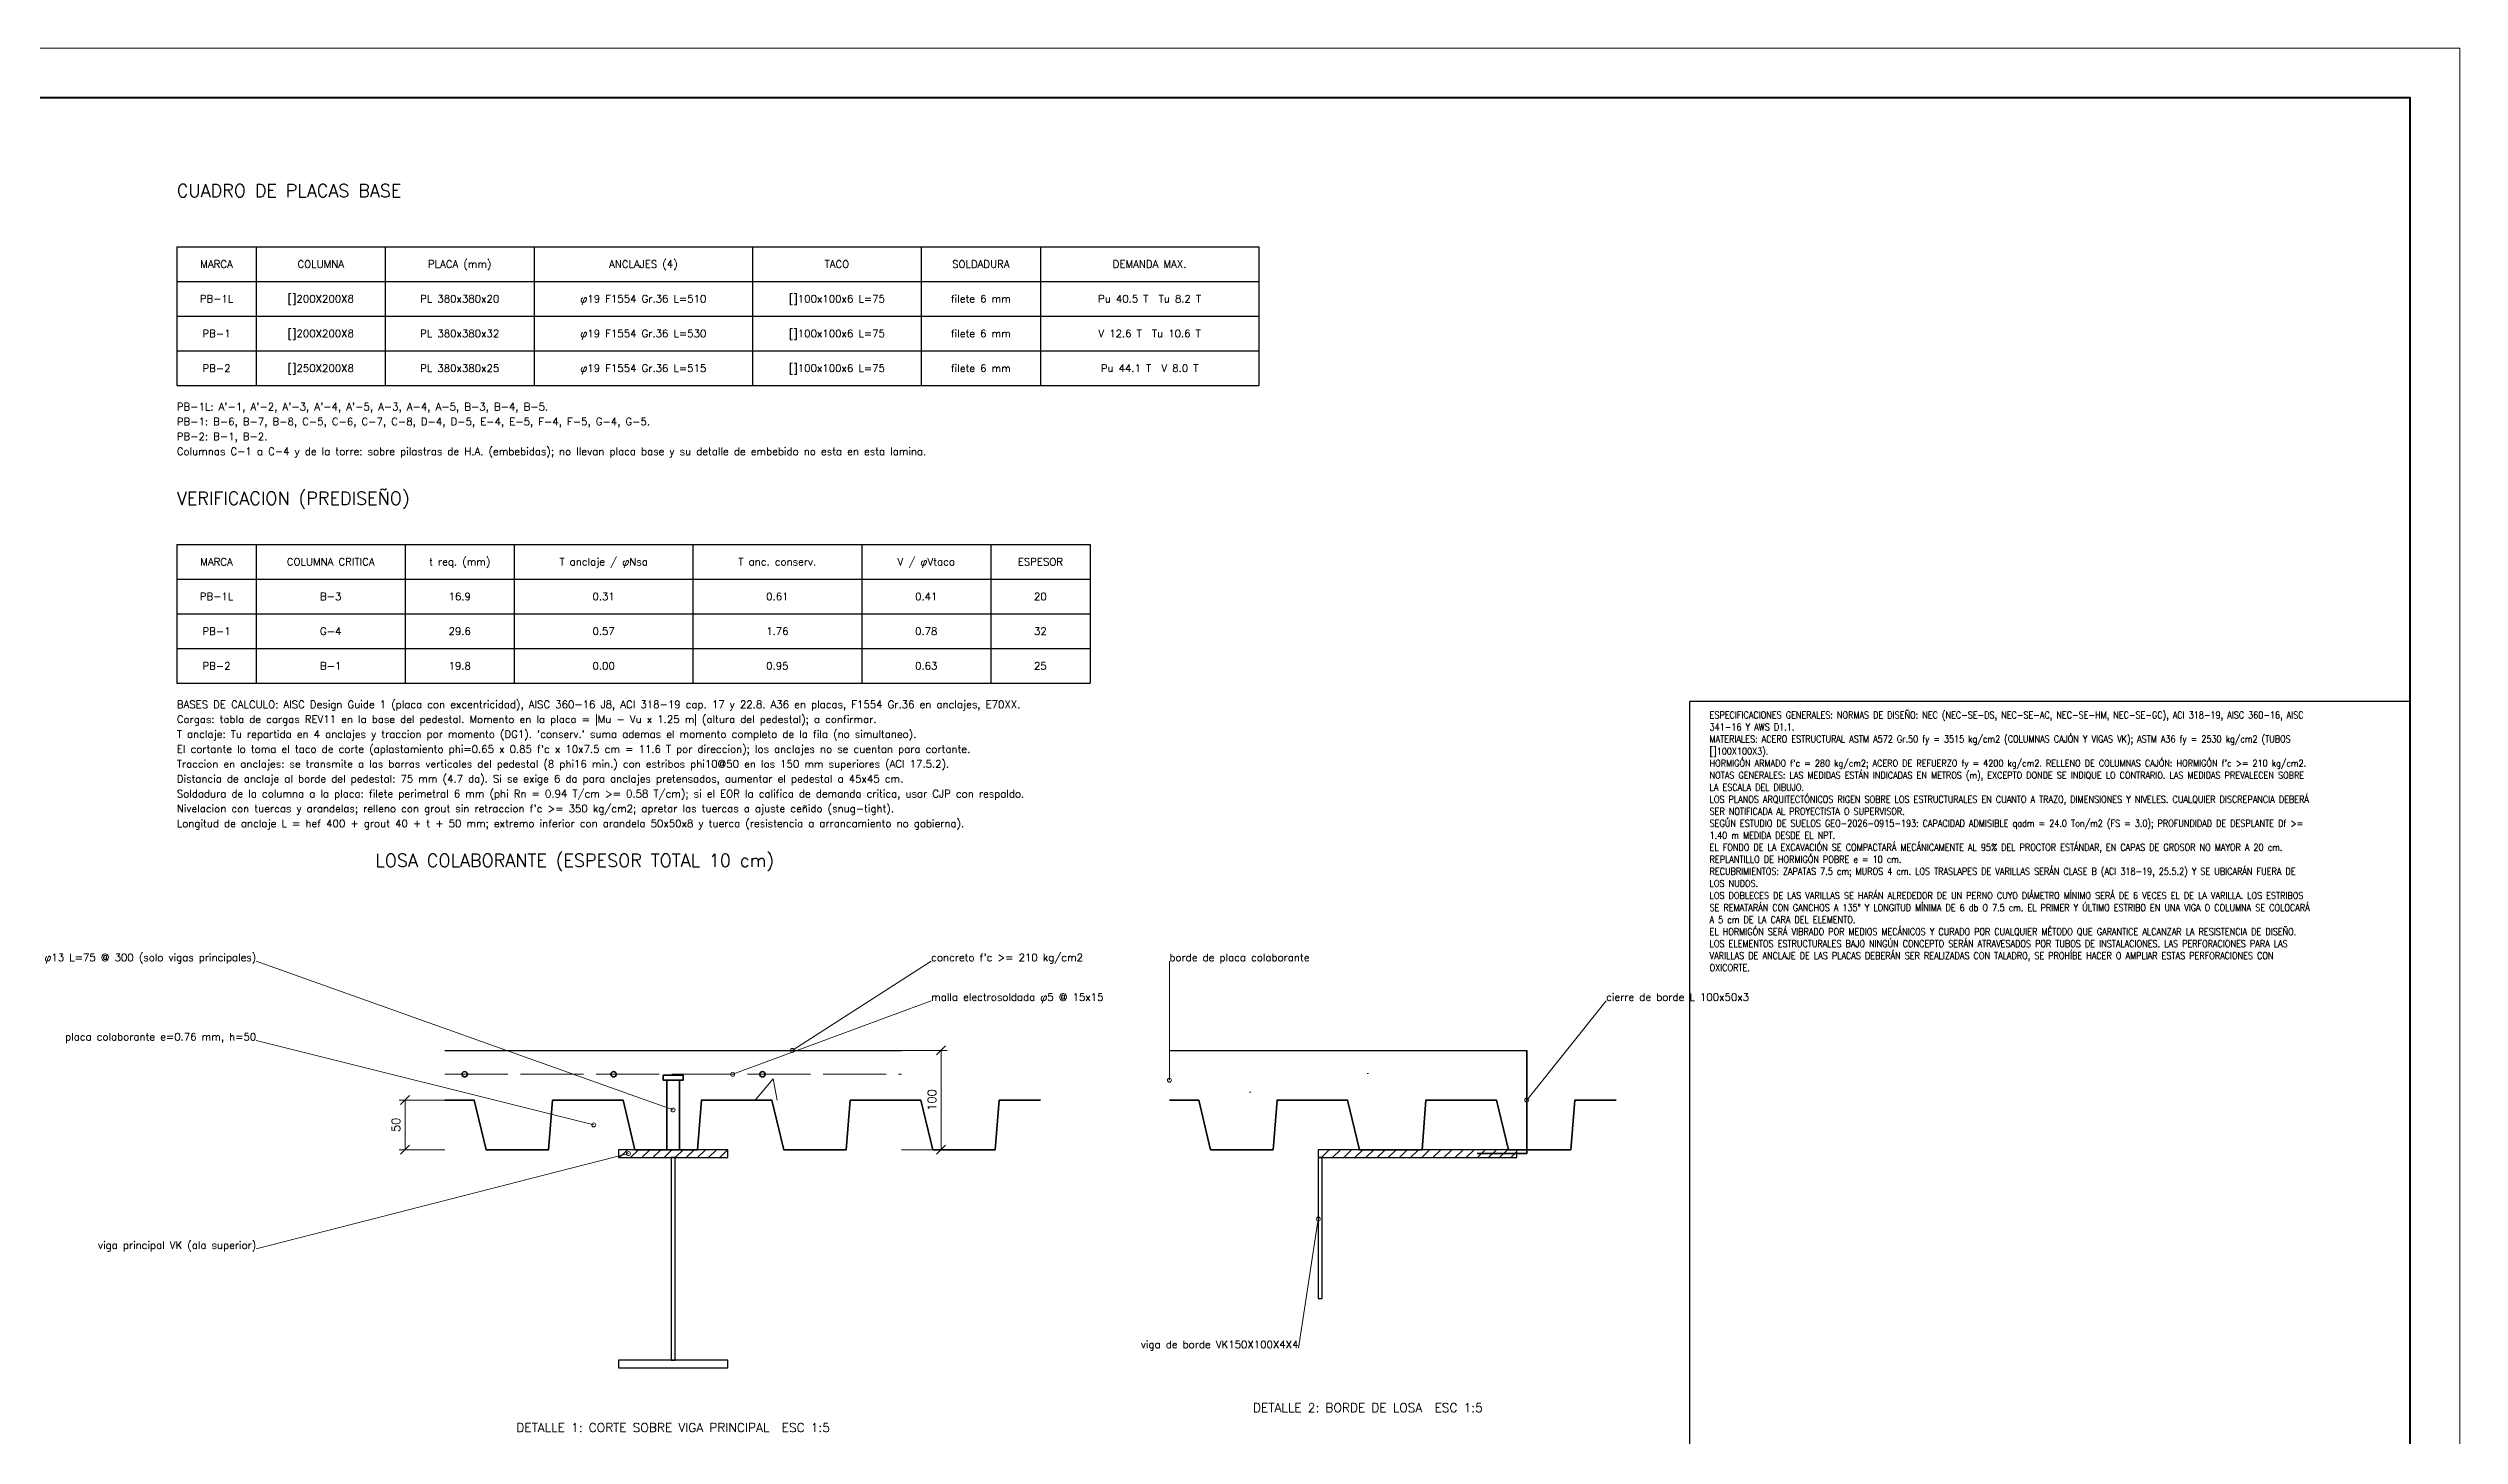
# Model space of a CAD drawing. Header units: metres. Extents: x 0 to 84, y 0 to 59.4.
# Drawn here: x 35.41 to 84, y 31.43 to 59.4 of the extents above; entities that cross this region are included whole.
import ezdxf
from ezdxf.enums import TextEntityAlignment as Align

# ---------------------------------------------------------------- set-up
doc = ezdxf.new("R2010")
doc.units = ezdxf.units.M
doc.linetypes.add('DASHED', pattern=[1.524, 1.27, -0.254])
for name, color, linetype, lineweight in [('05-EST-TEXTO', 7, 'Continuous', 13), ('BORDER_LIMITS', 7, 'Continuous', 18), ('DRAWING_BORDER', 7, 'Continuous', 50), ('E_ARMADO', 7, 'Continuous', 35), ('E_ARMADO_FINO', 7, 'Continuous', 18), ('E_COTAS', 7, 'Continuous', 13), ('E_HATCH', 7, 'Continuous', 13), ('E_TABLA', 7, 'Continuous', 25), ('E_TEXTO', 7, 'Continuous', 13), ('E_TITULO', 7, 'Continuous', 25), ('E_VIGAS_ACERO', 7, 'Continuous', 25), ('FORMATO', 7, 'Continuous', 25)]:
    doc.layers.add(name, color=color, linetype=linetype, lineweight=lineweight)
doc.styles.add('KUBIEC', font='romans.shx')

msp = doc.modelspace()

# ---------------------------------------------------------------- hatches: boundary and pattern name
at = {"layer": 'E_HATCH'}
h = msp.add_hatch(dxfattribs=at)
h.set_pattern_fill('AR-CONC', scale=0.045)
h.paths.add_polyline_path([(43.4, 38.2), (52.6, 38.2), (52.6, 39.2), (43.4, 39.2)])
h = msp.add_hatch(dxfattribs=at)
h.set_pattern_fill('AR-CONC', scale=0.045)
h.paths.add_polyline_path([(58, 38.2), (65.2, 38.2), (65.2, 39.2), (58, 39.2)])
h = msp.add_hatch(dxfattribs=at)
h.set_pattern_fill('ANSI31', scale=0.05)
h.paths.add_polyline_path([(46.9, 37.04), (49.1, 37.04), (49.1, 37.2), (46.9, 37.2)])
h = msp.add_hatch(dxfattribs=at)
h.set_pattern_fill('ANSI31', scale=0.05)
h.paths.add_polyline_path([(61, 37.04), (65, 37.04), (65, 37.2), (61, 37.2)])

# ---------------------------------------------------------------- linework, layer by layer
at = {"layer": 'BORDER_LIMITS'}
msp.add_lwpolyline([(0, 0), (84, 0), (84, 59.4), (0, 59.4)], close=True, dxfattribs=at)
at = {"layer": 'DRAWING_BORDER'}
msp.add_lwpolyline([(1, 1), (83, 1), (83, 58.4), (1, 58.4)], close=True, dxfattribs=at)
at = {"layer": 'E_ARMADO'}
for points in [[(65.2, 39.2), (65.2, 37.12), (64.2, 37.12)], [(43.4, 38.2), (43.99, 38.2), (44.23, 37.2), (45.49, 37.2), (45.57, 38.2), (46.4, 38.2), (46.99, 38.2), (47.23, 37.2), (48.49, 37.2), (48.57, 38.2), (49.4, 38.2), (49.99, 38.2), (50.23, 37.2), (51.49, 37.2), (51.57, 38.2), (52.4, 38.2), (52.99, 38.2), (53.23, 37.2), (54.49, 37.2), (54.57, 38.2), (55.4, 38.2)], [(58, 38.2), (58.59, 38.2), (58.83, 37.2), (60.09, 37.2), (60.17, 38.2), (61, 38.2), (61.59, 38.2), (61.83, 37.2), (63.09, 37.2), (63.17, 38.2), (64, 38.2), (64.59, 38.2), (64.83, 37.2), (66.09, 37.2), (66.17, 38.2), (67, 38.2)]]:
    msp.add_lwpolyline(points, dxfattribs=at)
for points in [[(47.8, 38.6), (48.2, 38.6), (48.2, 38.7), (47.8, 38.7)], [(47.87, 37.2), (48.13, 37.2), (48.13, 38.6), (47.87, 38.6)]]:
    msp.add_lwpolyline(points, close=True, dxfattribs=at)
for centre in [(43.8, 38.72), (46.8, 38.72), (49.8, 38.72)]:
    msp.add_circle(centre, 0.054, dxfattribs=at)
at = {"layer": 'E_ARMADO_FINO', "linetype": 'DASHED'}
msp.add_line((43.4, 38.72), (52.6, 38.72), dxfattribs=at)
at = {"layer": 'E_COTAS'}
for p, q in [((39.6, 41), (48, 38)), ((53.2, 41), (50.4, 39.2)), ((58, 41), (58, 38.6)), ((53.2, 40.2), (49.2, 38.72)), ((66.8, 40.2), (65.2, 38.2)), ((39.6, 39.4), (46.4, 37.7)), ((52.6, 39.2), (53.52, 39.2)), ((53.31, 39.11), (53.49, 39.29)), ((53.4, 37.2), (53.4, 39.2)), ((43.4, 38.2), (42.48, 38.2)), ((42.51, 38.11), (42.69, 38.29)), ((42.6, 37.2), (42.6, 38.2)), ((39.6, 35.2), (47.1, 37.12)), ((43.4, 37.2), (42.48, 37.2)), ((42.51, 37.11), (42.69, 37.29)), ((52.6, 37.2), (53.52, 37.2)), ((53.31, 37.11), (53.49, 37.29)), ((60.6, 33.2), (61, 35.8))]:
    msp.add_line(p, q, dxfattribs=at)
for centre in [(50.4, 39.2), (49.2, 38.72), (58, 38.6), (48, 38), (65.2, 38.2), (46.4, 37.7), (47.1, 37.12), (61, 35.8)]:
    msp.add_circle(centre, 0.04, dxfattribs=at)
at = {"layer": 'E_TABLA'}
for p, q in [((38, 55.4), (59.8, 55.4)), ((38, 55.4), (38, 52.6)), ((39.6, 55.4), (39.6, 52.6)), ((42.2, 55.4), (42.2, 52.6)), ((45.2, 55.4), (45.2, 52.6)), ((49.6, 55.4), (49.6, 52.6)), ((53, 55.4), (53, 52.6)), ((55.4, 55.4), (55.4, 52.6)), ((59.8, 55.4), (59.8, 52.6)), ((38, 54.7), (59.8, 54.7)), ((38, 54), (59.8, 54)), ((38, 53.3), (59.8, 53.3)), ((38, 52.6), (59.8, 52.6)), ((38, 49.4), (56.4, 49.4)), ((38, 49.4), (38, 46.6)), ((39.6, 49.4), (39.6, 46.6)), ((42.6, 49.4), (42.6, 46.6)), ((44.8, 49.4), (44.8, 46.6)), ((48.4, 49.4), (48.4, 46.6)), ((51.8, 49.4), (51.8, 46.6)), ((54.4, 49.4), (54.4, 46.6)), ((56.4, 49.4), (56.4, 46.6)), ((38, 48.7), (56.4, 48.7)), ((38, 48), (56.4, 48)), ((38, 47.3), (56.4, 47.3)), ((38, 46.6), (56.4, 46.6))]:
    msp.add_line(p, q, dxfattribs=at)
at = {"layer": 'E_VIGAS_ACERO'}
for points in [[(43.4, 39.2), (52.6, 39.2)], [(58, 39.2), (65.2, 39.2), (65.2, 37.2)]]:
    msp.add_lwpolyline(points, dxfattribs=at)
for points in [[(46.9, 37.04), (49.1, 37.04), (49.1, 37.2), (46.9, 37.2)], [(47.96, 32.96), (48.04, 32.96), (48.04, 37.04), (47.96, 37.04)], [(61, 37.04), (65, 37.04), (65, 37.2), (61, 37.2)], [(61, 34.2), (61.08, 34.2), (61.08, 37.04), (61, 37.04)], [(46.9, 32.8), (49.1, 32.8), (49.1, 32.96), (46.9, 32.96)]]:
    msp.add_lwpolyline(points, close=True, dxfattribs=at)
at = {"layer": 'FORMATO'}
for p in [(68.484, 1), (83, 46.232)]:
    msp.add_line(p, (68.484, 46.232), dxfattribs=at)

# ---------------------------------------------------------------- texts
at = {"layer": '05-EST-TEXTO', "style": 'KUBIEC', "width": 0.85}
for s, p in [('341-16 Y AWS D1.1.', (68.884, 45.605)), ('ESPECIFICACIONES GENERALES: NORMAS DE DISEÑO: NEC (NEC-SE-DS, NEC-SE-AC, NEC-SE-HM, NEC-SE-GC), ACI 318-19, AISC 360-16, AISC', (68.884, 45.848)), ('MATERIALES: ACERO ESTRUCTURAL ASTM A572 Gr.50 fy = 3515 kg/cm2 (COLUMNAS CAJÓN Y VIGAS VK); ASTM A36 fy = 2530 kg/cm2 (TUBOS', (68.884, 45.363)), ('[]100X100X3).', (68.884, 45.12)), ("HORMIGÓN ARMADO f'c = 280 kg/cm2; ACERO DE REFUERZO fy = 4200 kg/cm2. RELLENO DE COLUMNAS CAJÓN: HORMIGÓN f'c >= 210 kg/cm2.", (68.884, 44.878)), ('NOTAS GENERALES: LAS MEDIDAS ESTÁN INDICADAS EN METROS (m), EXCEPTO DONDE SE INDIQUE LO CONTRARIO. LAS MEDIDAS PREVALECEN SOBRE', (68.884, 44.636)), ('LA ESCALA DEL DIBUJO.', (68.884, 44.393)), ('LOS PLANOS ARQUITECTÓNICOS RIGEN SOBRE LOS ESTRUCTURALES EN CUANTO A TRAZO, DIMENSIONES Y NIVELES. CUALQUIER DISCREPANCIA DEBERÁ', (68.884, 44.151)), ('SER NOTIFICADA AL PROYECTISTA O SUPERVISOR.', (68.884, 43.908)), ('SEGÚN ESTUDIO DE SUELOS GEO-2026-0915-193: CAPACIDAD ADMISIBLE qadm = 24.0 Ton/m2 (FS = 3.0); PROFUNDIDAD DE DESPLANTE Df >=', (68.884, 43.665)), ('EL FONDO DE LA EXCAVACIÓN SE COMPACTARÁ MECÁNICAMENTE AL 95% DEL PROCTOR ESTÁNDAR, EN CAPAS DE GROSOR NO MAYOR A 20 cm.', (68.884, 43.181)), ('1.40 m MEDIDA DESDE EL NPT.', (68.884, 43.423)), ('REPLANTILLO DE HORMIGÓN POBRE e = 10 cm.', (68.884, 42.938)), ('RECUBRIMIENTOS: ZAPATAS 7.5 cm; MUROS 4 cm. LOS TRASLAPES DE VARILLAS SERÁN CLASE B (ACI 318-19, 25.5.2) Y SE UBICARÁN FUERA DE', (68.884, 42.696)), ('LOS NUDOS.', (68.884, 42.453)), ('LOS DOBLECES DE LAS VARILLAS SE HARÁN ALREDEDOR DE UN PERNO CUYO DIÁMETRO MÍNIMO SERÁ DE 6 VECES EL DE LA VARILLA. LOS ESTRIBOS', (68.884, 42.211)), ('A 5 cm DE LA CARA DEL ELEMENTO.', (68.884, 41.725)), ('SE REMATARÁN CON GANCHOS A 135° Y LONGITUD MÍNIMA DE 6 db O 7.5 cm. EL PRIMER Y ÚLTIMO ESTRIBO EN UNA VIGA O COLUMNA SE COLOCARÁ', (68.884, 41.968)), ('EL HORMIGÓN SERÁ VIBRADO POR MEDIOS MECÁNICOS Y CURADO POR CUALQUIER MÉTODO QUE GARANTICE ALCANZAR LA RESISTENCIA DE DISEÑO.', (68.884, 41.483)), ('LOS ELEMENTOS ESTRUCTURALES BAJO NINGÚN CONCEPTO SERÁN ATRAVESADOS POR TUBOS DE INSTALACIONES. LAS PERFORACIONES PARA LAS', (68.884, 41.24)), ('VARILLAS DE ANCLAJE DE LAS PLACAS DEBERÁN SER REALIZADAS CON TALADRO, SE PROHÍBE HACER O AMPLIAR ESTAS PERFORACIONES CON', (68.884, 40.998)), ('OXICORTE.', (68.884, 40.755))]:
    msp.add_text(s, height=0.14, dxfattribs=at).set_placement(p, align=Align.BOTTOM_LEFT)
at = {"layer": 'E_COTAS', "style": 'KUBIEC'}
for s, p in [('100', (53.35, 38.2)), ('50', (42.55, 37.7))]:
    msp.add_text(s, height=0.17, rotation=90, dxfattribs=at).set_placement(p, align=Align.BOTTOM_CENTER)
at = {"layer": 'E_TEXTO', "style": 'KUBIEC'}
for s, height, p in [('MARCA', 0.15, (38.8, 55.05)), ('COLUMNA', 0.15, (40.9, 55.05)), ('PLACA (mm)', 0.15, (43.7, 55.05)), ('ANCLAJES (4)', 0.15, (47.4, 55.05)), ('TACO', 0.15, (51.3, 55.05)), ('SOLDADURA', 0.15, (54.2, 55.05)), ('DEMANDA MAX.', 0.15, (57.6, 55.05)), ('PB-1L', 0.15, (38.8, 54.35)), ('[]200X200X8', 0.15, (40.9, 54.35)), ('PL 380x380x20', 0.15, (43.7, 54.35)), ('φ19 F1554 Gr.36 L=510', 0.15, (47.4, 54.35)), ('[]100x100x6 L=75', 0.15, (51.3, 54.35)), ('filete 6 mm', 0.15, (54.2, 54.35)), ('Pu 40.5 T  Tu 8.2 T', 0.15, (57.6, 54.35)), ('PB-1', 0.15, (38.8, 53.65)), ('[]200X200X8', 0.15, (40.9, 53.65)), ('PL 380x380x32', 0.15, (43.7, 53.65)), ('φ19 F1554 Gr.36 L=530', 0.15, (47.4, 53.65)), ('[]100x100x6 L=75', 0.15, (51.3, 53.65)), ('filete 6 mm', 0.15, (54.2, 53.65)), ('V 12.6 T  Tu 10.6 T', 0.15, (57.6, 53.65)), ('PB-2', 0.15, (38.8, 52.95)), ('[]250X200X8', 0.15, (40.9, 52.95)), ('PL 380x380x25', 0.15, (43.7, 52.95)), ('φ19 F1554 Gr.36 L=515', 0.15, (47.4, 52.95)), ('[]100x100x6 L=75', 0.15, (51.3, 52.95)), ('filete 6 mm', 0.15, (54.2, 52.95)), ('Pu 44.1 T  V 8.0 T', 0.15, (57.6, 52.95)), ('MARCA', 0.15, (38.8, 49.05)), ('COLUMNA CRITICA', 0.15, (41.1, 49.05)), ('t req. (mm)', 0.15, (43.7, 49.05)), ('T anclaje / φNsa', 0.15, (46.6, 49.05)), ('T anc. conserv.', 0.15, (50.1, 49.05)), ('V / φVtaco', 0.15, (53.1, 49.05)), ('ESPESOR', 0.15, (55.4, 49.05)), ('PB-1L', 0.15, (38.8, 48.35)), ('B-3', 0.15, (41.1, 48.35)), ('16.9', 0.15, (43.7, 48.35)), ('0.31', 0.15, (46.6, 48.35)), ('0.61', 0.15, (50.1, 48.35)), ('0.41', 0.15, (53.1, 48.35)), ('20', 0.15, (55.4, 48.35)), ('PB-1', 0.15, (38.8, 47.65)), ('G-4', 0.15, (41.1, 47.65)), ('29.6', 0.15, (43.7, 47.65)), ('0.57', 0.15, (46.6, 47.65)), ('1.76', 0.15, (50.1, 47.65)), ('0.78', 0.15, (53.1, 47.65)), ('32', 0.15, (55.4, 47.65)), ('PB-2', 0.15, (38.8, 46.95)), ('B-1', 0.15, (41.1, 46.95)), ('19.8', 0.15, (43.7, 46.95)), ('0.00', 0.15, (46.6, 46.95)), ('0.95', 0.15, (50.1, 46.95)), ('0.63', 0.15, (53.1, 46.95)), ('25', 0.15, (55.4, 46.95)), ('DETALLE 2: BORDE DE LOSA  ESC 1:5', 0.18, (62, 32)), ('DETALLE 1: CORTE SOBRE VIGA PRINCIPAL  ESC 1:5', 0.18, (48, 31.6))]:
    msp.add_text(s, height=height, dxfattribs=at).set_placement(p, align=Align.MIDDLE_CENTER)
for s, p in [("PB-1L: A'-1, A'-2, A'-3, A'-4, A'-5, A-3, A-4, A-5, B-3, B-4, B-5.", (38, 52.1)), ('PB-1: B-6, B-7, B-8, C-5, C-6, C-7, C-8, D-4, D-5, E-4, E-5, F-4, F-5, G-4, G-5.', (38, 51.8)), ('PB-2: B-1, B-2.', (38, 51.5)), ('Columnas C-1 a C-4 y de la torre: sobre pilastras de H.A. (embebidas); no llevan placa base y su detalle de embebido no esta en esta lamina.', (38, 51.2)), ('BASES DE CALCULO: AISC Design Guide 1 (placa con excentricidad), AISC 360-16 J8, ACI 318-19 cap. 17 y 22.8. A36 en placas, F1554 Gr.36 en anclajes, E70XX.', (38, 46.1)), ("T anclaje: Tu repartida en 4 anclajes y traccion por momento (DG1). 'conserv.' suma ademas el momento completo de la fila (no simultaneo).", (38, 45.5)), ('Cargas: tabla de cargas REV11 en la base del pedestal. Momento en la placa = |Mu - Vu x 1.25 m| (altura del pedestal); a confirmar.', (38, 45.8)), ("El cortante lo toma el taco de corte (aplastamiento phi=0.65 x 0.85 f'c x 10x7.5 cm = 11.6 T por direccion); los anclajes no se cuentan para cortante.", (38, 45.2)), ('Traccion en anclajes: se transmite a las barras verticales del pedestal (8 phi16 min.) con estribos phi10@50 en los 150 mm superiores (ACI 17.5.2).', (38, 44.9)), ('Distancia de anclaje al borde del pedestal: 75 mm (4.7 da). Si se exige 6 da para anclajes pretensados, aumentar el pedestal a 45x45 cm.', (38, 44.6)), ('Soldadura de la columna a la placa: filete perimetral 6 mm (phi Rn = 0.94 T/cm >= 0.58 T/cm); si el EOR la califica de demanda critica, usar CJP con respaldo.', (38, 44.3)), ("Nivelacion con tuercas y arandelas; relleno con grout sin retraccion f'c >= 350 kg/cm2; apretar las tuercas a ajuste ceñido (snug-tight).", (38, 44)), ('Longitud de anclaje L = hef 400 + grout 40 + t + 50 mm; extremo inferior con arandela 50x50x8 y tuerca (resistencia a arrancamiento no gobierna).', (38, 43.7)), ("concreto f'c >= 210 kg/cm2", (53.2, 41)), ('borde de placa colaborante', (58, 41)), ('malla electrosoldada φ5 @ 15x15', (53.2, 40.2)), ('cierre de borde L 100x50x3', (66.8, 40.2))]:
    msp.add_text(s, height=0.15, dxfattribs=at).set_placement(p)
for s, p in [('conector φ13 L=75 @ 300 (solo vigas principales)', (39.6, 41)), ('placa colaborante e=0.76 mm, h=50', (39.6, 39.4)), ('viga principal VK (ala superior)', (39.6, 35.2)), ('viga de borde VK150X100X4X4', (60.6, 33.2))]:
    msp.add_text(s, height=0.15, dxfattribs=at).set_placement(p, align=Align.RIGHT)
at = {"layer": 'E_TITULO', "style": 'KUBIEC'}
for s, p in [('CUADRO DE PLACAS BASE', (38, 56.4)), ('VERIFICACION (PREDISEÑO)', (38, 50.2)), ('LOSA COLABORANTE (ESPESOR TOTAL 10 cm)', (42, 42.9))]:
    msp.add_text(s, height=0.26, dxfattribs=at).set_placement(p)

doc.saveas('drawing.dxf')
